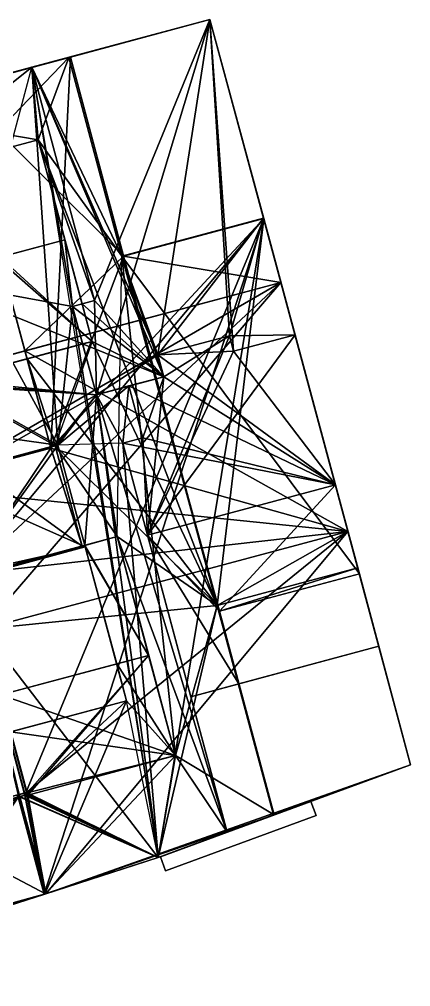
# Model space of a CAD drawing. Header units: metres. Extents: x -3 to 91.7, y -102.4 to -12.1.
# Drawn here: x 79.77 to 91.68, y -41.61 to -12.14 of the extents above; entities that cross this region are included whole.
import ezdxf

# ---------------------------------------------------------------- set-up
doc = ezdxf.new("R2010")
doc.units = ezdxf.units.M

msp = doc.modelspace()

# ---------------------------------------------------------------- linework, layer by layer
at = {"layer": 'Building Shading', "color": 195}
for points in [[(84.22, -38.08, 8.7), (88.8, -36.4, 8.7), (88.64, -35.97, 8.7), (84.06, -37.65, 8.7)], [(84.06, -37.65, 8.7), (88.64, -35.97, 8.7), (88.8, -36.4, 8.7), (84.22, -38.08, 8.7)], [(84.22, -38.08, 7.68), (88.8, -36.4, 7.68), (88.64, -35.97, 7.68), (84.06, -37.65, 7.68)], [(84.06, -37.65, 7.68), (88.64, -35.97, 7.68), (88.8, -36.4, 7.68), (84.22, -38.08, 7.68)]]:
    msp.add_3dface(points, dxfattribs=at)
at = {"layer": 'THERMAL_ZONE_1', "color": 43}
for points in [[(85.57, -12.14, 10.52), (85.57, -12.14, 8.99), (74.25, -15.19, 8.99), (74.25, -15.19, 10.52)], [(87.73, -20.16, 10.52), (87.73, -20.16, 8.99), (85.57, -12.14, 8.99), (85.57, -12.14, 10.52)], [(89.77, -27.74, 10.52), (89.77, -27.74, 8.99), (87.73, -20.16, 8.99), (87.73, -20.16, 10.52)], [(91.68, -34.85, 10.52), (91.68, -34.85, 8.99), (89.77, -27.74, 8.99), (89.77, -27.74, 10.52)], [(83.99, -37.68, 10.52), (83.99, -37.68, 8.99), (91.68, -34.85, 8.99), (91.68, -34.85, 10.52)], [(80.57, -38.78, 10.52), (80.57, -38.78, 8.99), (83.99, -37.68, 8.99), (83.99, -37.68, 10.52)], [(77.02, -39.92, 10.52), (77.02, -39.92, 8.99), (80.57, -38.78, 8.99), (80.57, -38.78, 10.52)]]:
    msp.add_3dface(points, dxfattribs=at)
at = {"layer": 'THERMAL_ZONE_1', "color": 8}
for points in [[(76.4, -23.19, 8.99), (74.25, -15.19, 8.99), (85.57, -12.14, 8.99), (87.73, -20.16, 8.99)], [(67.31, -31.96, 8.99), (65.73, -26.05, 8.99), (87.73, -20.16, 8.99)], [(67.31, -31.96, 8.99), (87.73, -20.16, 8.99), (78.2, -29.04, 8.99)], [(87.73, -20.16, 8.99), (78.64, -30.72, 8.99), (78.2, -29.04, 8.99)], [(87.73, -20.16, 8.99), (89.77, -27.74, 8.99), (78.64, -30.72, 8.99)], [(79.98, -35.69, 8.99), (78.64, -30.72, 8.99), (89.77, -27.74, 8.99)], [(80.57, -38.78, 8.99), (79.98, -35.69, 8.99), (89.77, -27.74, 8.99)], [(80.57, -38.78, 8.99), (89.77, -27.74, 8.99), (91.68, -34.85, 8.99)], [(76.54, -36.61, 8.99), (74.76, -29.96, 8.99), (78.2, -29.04, 8.99), (79.98, -35.69, 8.99)], [(80.57, -38.78, 8.99), (91.68, -34.85, 8.99), (83.99, -37.68, 8.99)], [(79.76, -35.75, 8.99), (80.57, -38.78, 8.99), (77.02, -39.92, 8.99)], [(80.57, -38.78, 8.99), (79.76, -35.75, 8.99), (79.98, -35.69, 8.99)]]:
    msp.add_3dface(points, dxfattribs=at)
at = {"layer": 'THERMAL_ZONE_1', "color": 15}
for points in [[(87.21, -18.21, 10.52), (85.57, -12.14, 10.52), (81.32, -13.29, 10.52), (82.94, -19.35, 10.52)], [(82.94, -19.35, 10.52), (81.32, -13.29, 10.52), (77.79, -14.24, 10.52)], [(82.94, -19.35, 10.52), (77.79, -14.24, 10.52), (79.93, -22.24, 10.52)], [(87.73, -20.16, 10.52), (87.21, -18.21, 10.52), (82.94, -19.35, 10.52)], [(87.73, -20.16, 10.52), (82.94, -19.35, 10.52), (79.93, -22.24, 10.52)], [(79.93, -22.24, 10.52), (79.2, -19.52, 10.52), (75.66, -20.47, 10.52), (76.4, -23.19, 10.52)], [(89.77, -27.74, 10.52), (87.73, -20.16, 10.52), (79.93, -22.24, 10.52)], [(80.72, -25.2, 10.52), (79.93, -22.24, 10.52), (65.73, -26.05, 10.52), (66.52, -29, 10.52)], [(89.77, -27.74, 10.52), (79.93, -22.24, 10.52), (80.72, -25.2, 10.52)], [(89.77, -27.74, 10.52), (80.72, -25.2, 10.52), (76.35, -26.37, 10.52)], [(89.77, -27.74, 10.52), (76.35, -26.37, 10.52), (78.2, -29.04, 10.52)], [(89.77, -27.74, 10.52), (78.2, -29.04, 10.52), (78.64, -30.72, 10.52)], [(85.79, -30, 10.52), (89.77, -27.74, 10.52), (78.64, -30.72, 10.52)], [(85.79, -30, 10.52), (90.07, -28.85, 10.52), (89.77, -27.74, 10.52)], [(91.68, -34.85, 10.52), (90.07, -28.85, 10.52), (85.79, -30, 10.52), (87.5, -36.38, 10.52)], [(79.91, -35.71, 10.52), (78.13, -29.06, 10.52), (74.78, -29.96, 10.52), (76.56, -36.61, 10.52)], [(79.98, -35.69, 10.52), (78.2, -29.04, 10.52), (78.13, -29.06, 10.52), (79.91, -35.71, 10.52)], [(83.99, -37.68, 10.52), (85.79, -30, 10.52), (78.64, -30.72, 10.52)], [(83.99, -37.68, 10.52), (87.5, -36.38, 10.52), (85.79, -30, 10.52)], [(83.99, -37.68, 10.52), (78.64, -30.72, 10.52), (79.98, -35.69, 10.52)], [(70.35, -41.61, 10.52), (80.52, -38.79, 10.52), (79.73, -35.84, 10.52)], [(79.73, -35.84, 10.52), (79.78, -35.82, 10.52), (79.76, -35.75, 10.52)], [(80.57, -38.78, 10.52), (79.78, -35.82, 10.52), (79.73, -35.84, 10.52), (80.52, -38.79, 10.52)], [(83.99, -37.68, 10.52), (79.93, -35.78, 10.52), (79.78, -35.82, 10.52)], [(83.99, -37.68, 10.52), (79.78, -35.82, 10.52), (80.57, -38.78, 10.52)], [(83.99, -37.68, 10.52), (79.98, -35.69, 10.52), (79.91, -35.71, 10.52)], [(83.99, -37.68, 10.52), (79.91, -35.71, 10.52), (79.93, -35.78, 10.52)], [(70.35, -41.61, 10.52), (77.02, -39.92, 10.52), (80.52, -38.79, 10.52)]]:
    msp.add_3dface(points, dxfattribs=at)
at = {"layer": 'THERMAL_ZONE_3', "color": 43}
for points in [[(85.57, -12.14, 15.09), (85.57, -12.14, 13.56), (81.32, -13.29, 13.56), (81.32, -13.29, 15.09)], [(87.21, -18.21, 15.09), (87.21, -18.21, 13.56), (85.57, -12.14, 13.56), (85.57, -12.14, 15.09)], [(81.32, -13.29, 15.09), (81.32, -13.29, 13.56), (77.79, -14.24, 13.56), (77.79, -14.24, 15.09)], [(90.07, -28.85, 15.09), (90.07, -28.85, 13.56), (87.21, -18.21, 13.56), (87.21, -18.21, 15.09)], [(91.68, -34.85, 15.09), (91.68, -34.85, 13.56), (90.07, -28.85, 13.56), (90.07, -28.85, 15.09)], [(87.5, -36.38, 15.09), (87.5, -36.38, 13.56), (91.68, -34.85, 13.56), (91.68, -34.85, 15.09)], [(83.99, -37.68, 15.09), (83.99, -37.68, 13.56), (87.5, -36.38, 13.56), (87.5, -36.38, 15.09)], [(80.52, -38.79, 15.09), (80.52, -38.79, 13.56), (83.99, -37.68, 13.56), (83.99, -37.68, 15.09)], [(77.02, -39.92, 15.09), (77.02, -39.92, 13.56), (80.52, -38.79, 13.56), (80.52, -38.79, 15.09)]]:
    msp.add_3dface(points, dxfattribs=at)
at = {"layer": 'THERMAL_ZONE_3', "color": 8}
for points in [[(82.94, -19.35, 13.56), (81.32, -13.29, 13.56), (85.57, -12.14, 13.56), (87.21, -18.21, 13.56)], [(80.72, -25.2, 13.56), (77.79, -14.24, 13.56), (81.32, -13.29, 13.56)], [(80.72, -25.2, 13.56), (81.32, -13.29, 13.56), (82.94, -19.35, 13.56)], [(87.21, -18.21, 13.56), (79.93, -35.78, 13.56), (78.13, -29.06, 13.56)], [(78.13, -29.06, 13.56), (80.72, -25.2, 13.56), (87.21, -18.21, 13.56)], [(87.21, -18.21, 13.56), (80.52, -38.79, 13.56), (79.93, -35.78, 13.56)], [(87.21, -18.21, 13.56), (83.99, -37.68, 13.56), (80.52, -38.79, 13.56)], [(80.72, -25.2, 13.56), (82.94, -19.35, 13.56), (87.21, -18.21, 13.56)], [(87.21, -18.21, 13.56), (85.79, -30, 13.56), (83.99, -37.68, 13.56)], [(87.21, -18.21, 13.56), (90.07, -28.85, 13.56), (85.79, -30, 13.56)], [(51.65, -32.99, 13.56), (50.13, -27.31, 13.56), (79.2, -19.52, 13.56), (80.72, -25.2, 13.56)], [(78.13, -29.06, 13.56), (76.35, -26.37, 13.56), (80.72, -25.2, 13.56)], [(87.5, -36.38, 13.56), (85.79, -30, 13.56), (90.07, -28.85, 13.56), (91.68, -34.85, 13.56)], [(76.58, -36.68, 13.56), (78.13, -29.06, 13.56), (79.93, -35.78, 13.56)], [(85.79, -30, 13.56), (87.5, -36.38, 13.56), (83.99, -37.68, 13.56)], [(76.58, -36.68, 13.56), (79.93, -35.78, 13.56), (79.73, -35.84, 13.56)], [(79.73, -35.84, 13.56), (80.52, -38.79, 13.56), (77.02, -39.92, 13.56)], [(80.52, -38.79, 13.56), (79.73, -35.84, 13.56), (79.93, -35.78, 13.56)]]:
    msp.add_3dface(points, dxfattribs=at)
at = {"layer": 'THERMAL_ZONE_3', "color": 15}
for points in [[(87.2, -18.2, 15.09), (85.57, -12.14, 15.09), (81.32, -13.29, 15.09), (82.94, -19.34, 15.09)], [(81.27, -13.3, 15.09), (77.79, -14.24, 15.09), (78.35, -16.34, 15.09)], [(81.27, -13.3, 15.09), (78.35, -16.34, 15.09), (80.34, -15.81, 15.09)], [(82.89, -19.36, 15.09), (81.27, -13.3, 15.09), (80.34, -15.81, 15.09)], [(82.94, -19.34, 15.09), (81.32, -13.29, 15.09), (81.27, -13.3, 15.09), (82.89, -19.36, 15.09)], [(81.15, -18.86, 15.09), (80.34, -15.81, 15.09), (78.35, -16.34, 15.09), (79.17, -19.39, 15.09)], [(85.79, -30, 15.09), (82.89, -19.36, 15.09), (80.34, -15.81, 15.09)], [(85.79, -30, 15.09), (80.34, -15.81, 15.09), (81.98, -21.95, 15.09)], [(85.79, -30, 15.09), (87.21, -18.21, 15.09), (82.94, -19.34, 15.09)], [(85.79, -30, 15.09), (90.07, -28.85, 15.09), (87.21, -18.21, 15.09)], [(81.98, -21.95, 15.09), (81.15, -18.86, 15.09), (79.17, -19.39, 15.09)], [(81.98, -21.95, 15.09), (79.17, -19.39, 15.09), (79.2, -19.52, 15.09)], [(85.79, -30, 15.09), (82.94, -19.34, 15.09), (82.89, -19.36, 15.09)], [(80, -22.48, 15.09), (79.2, -19.52, 15.09), (76.59, -20.22, 15.09), (77.39, -23.18, 15.09)], [(81.98, -21.95, 15.09), (79.2, -19.52, 15.09), (80, -22.48, 15.09)], [(85.79, -30, 15.09), (81.98, -21.95, 15.09), (80, -22.48, 15.09)], [(80.71, -25.16, 15.09), (80, -22.48, 15.09), (77.39, -23.18, 15.09), (78.1, -25.86, 15.09)], [(80, -22.48, 15.09), (80.71, -25.16, 15.09), (80.86, -25.12, 15.09)], [(85.79, -30, 15.09), (80, -22.48, 15.09), (80.86, -25.12, 15.09)], [(81.68, -28.19, 15.09), (80.72, -25.2, 15.09), (78.41, -25.82, 15.09)], [(81.68, -28.19, 15.09), (80.86, -25.12, 15.09), (80.71, -25.16, 15.09)], [(81.68, -28.19, 15.09), (80.71, -25.16, 15.09), (80.72, -25.2, 15.09)], [(80.86, -25.12, 15.09), (81.68, -28.19, 15.09), (82.74, -27.9, 15.09)], [(85.79, -30, 15.09), (80.86, -25.12, 15.09), (82.74, -27.9, 15.09)], [(81.68, -28.19, 15.09), (78.41, -25.82, 15.09), (79.22, -28.85, 15.09)], [(83.7, -31.52, 15.09), (82.74, -27.9, 15.09), (78.23, -29.11, 15.09), (79.2, -32.72, 15.09)], [(85.79, -30, 15.09), (82.74, -27.9, 15.09), (84.52, -34.57, 15.09)], [(85.86, -30.17, 15.09), (90.07, -28.85, 15.09), (85.79, -30, 15.09)], [(85.86, -30.17, 15.09), (90.12, -29.03, 15.09), (90.07, -28.85, 15.09)], [(80, -35.7, 15.09), (78.23, -29.11, 15.09), (78.13, -29.06, 15.09)], [(80, -35.7, 15.09), (78.13, -29.06, 15.09), (79.92, -35.72, 15.09)], [(79.76, -35.76, 15.09), (79.92, -35.72, 15.09), (78.13, -29.06, 15.09)], [(91.68, -34.85, 15.09), (90.12, -29.03, 15.09), (85.86, -30.17, 15.09), (87.52, -36.38, 15.09)], [(83.99, -37.68, 15.09), (87.5, -36.38, 15.09), (85.79, -30, 15.09)], [(83.99, -37.68, 15.09), (85.79, -30, 15.09), (84.52, -34.57, 15.09)], [(87.52, -36.38, 15.09), (85.86, -30.17, 15.09), (85.79, -30, 15.09)], [(87.52, -36.38, 15.09), (85.79, -30, 15.09), (87.5, -36.38, 15.09)], [(84.52, -34.57, 15.09), (83.7, -31.52, 15.09), (79.2, -32.72, 15.09)], [(84.52, -34.57, 15.09), (79.2, -32.72, 15.09), (80, -35.7, 15.09)], [(84.52, -34.57, 15.09), (80, -35.7, 15.09), (80.02, -35.78, 15.09)], [(83.99, -37.68, 15.09), (84.52, -34.57, 15.09), (80.02, -35.78, 15.09)], [(70.35, -41.61, 15.09), (80.52, -38.79, 15.09), (79.73, -35.84, 15.09)], [(79.73, -35.84, 15.09), (79.77, -35.83, 15.09), (79.76, -35.76, 15.09)], [(80.56, -38.78, 15.09), (79.77, -35.83, 15.09), (79.73, -35.84, 15.09), (80.52, -38.79, 15.09)], [(83.99, -37.68, 15.09), (79.93, -35.78, 15.09), (79.77, -35.83, 15.09)], [(83.99, -37.68, 15.09), (79.77, -35.83, 15.09), (80.56, -38.78, 15.09)], [(80.02, -35.78, 15.09), (80, -35.7, 15.09), (79.92, -35.72, 15.09)], [(80.02, -35.78, 15.09), (79.92, -35.72, 15.09), (79.93, -35.78, 15.09)], [(83.99, -37.68, 15.09), (80.02, -35.78, 15.09), (79.93, -35.78, 15.09)], [(70.35, -41.61, 15.09), (77.02, -39.92, 15.09), (80.52, -38.79, 15.09)]]:
    msp.add_3dface(points, dxfattribs=at)
at = {"layer": 'THERMAL_ZONE_5', "color": 43}
for points in [[(85.57, -12.14, 19.66), (85.57, -12.14, 18.14), (81.27, -13.3, 18.14), (81.27, -13.3, 19.66)], [(87.2, -18.2, 19.66), (87.2, -18.2, 18.14), (85.57, -12.14, 18.14), (85.57, -12.14, 19.66)], [(81.27, -13.3, 19.66), (81.27, -13.3, 18.14), (75.18, -14.94, 18.14), (75.18, -14.94, 19.66)], [(90.12, -29.03, 19.66), (90.12, -29.03, 18.14), (87.2, -18.2, 18.14), (87.2, -18.2, 19.66)], [(91.68, -34.85, 19.66), (91.68, -34.85, 18.14), (90.12, -29.03, 18.14), (90.12, -29.03, 19.66)], [(87.52, -36.38, 19.66), (87.52, -36.38, 18.14), (91.68, -34.85, 18.14), (91.68, -34.85, 19.66)], [(83.99, -37.68, 19.66), (83.99, -37.68, 18.14), (87.52, -36.38, 18.14), (87.52, -36.38, 19.66)], [(80.56, -38.78, 19.66), (80.56, -38.78, 18.14), (83.99, -37.68, 18.14), (83.99, -37.68, 19.66)], [(77.02, -39.92, 19.66), (77.02, -39.92, 18.14), (80.56, -38.78, 18.14), (80.56, -38.78, 19.66)]]:
    msp.add_3dface(points, dxfattribs=at)
at = {"layer": 'THERMAL_ZONE_5', "color": 8}
for points in [[(82.89, -19.36, 18.14), (81.27, -13.3, 18.14), (85.57, -12.14, 18.14), (87.2, -18.2, 18.14)], [(80.34, -15.81, 18.14), (75.18, -14.94, 18.14), (81.27, -13.3, 18.14)], [(80.34, -15.81, 18.14), (75.74, -17.04, 18.14), (75.18, -14.94, 18.14)], [(76.56, -20.09, 18.14), (75.74, -17.04, 18.14), (80.34, -15.81, 18.14), (81.15, -18.86, 18.14)], [(82.89, -19.36, 18.14), (87.2, -18.2, 18.14), (90.12, -29.03, 18.14)], [(77.39, -23.18, 18.14), (76.56, -20.09, 18.14), (81.15, -18.86, 18.14), (81.98, -21.95, 18.14)], [(82.89, -19.36, 18.14), (84.52, -34.57, 18.14), (82.74, -27.9, 18.14)], [(82.89, -19.36, 18.14), (90.12, -29.03, 18.14), (85.86, -30.17, 18.14)], [(82.89, -19.36, 18.14), (85.86, -30.17, 18.14), (87.52, -36.38, 18.14)], [(82.89, -19.36, 18.14), (87.52, -36.38, 18.14), (84.52, -34.57, 18.14)], [(80.86, -25.12, 18.14), (77.39, -23.18, 18.14), (81.98, -21.95, 18.14)], [(80.86, -25.12, 18.14), (78.1, -25.86, 18.14), (77.39, -23.18, 18.14)], [(79.22, -28.85, 18.14), (78.4, -25.78, 18.14), (80.86, -25.12, 18.14), (81.68, -28.19, 18.14)], [(82.74, -27.9, 18.14), (81.68, -28.19, 18.14), (80.86, -25.12, 18.14)], [(79.2, -32.72, 18.14), (78.23, -29.11, 18.14), (82.74, -27.9, 18.14), (83.7, -31.52, 18.14)], [(78.23, -29.11, 18.14), (80, -35.7, 18.14), (79.76, -35.76, 18.14)], [(87.52, -36.38, 18.14), (85.86, -30.17, 18.14), (90.12, -29.03, 18.14), (91.68, -34.85, 18.14)], [(80, -35.7, 18.14), (79.2, -32.72, 18.14), (83.7, -31.52, 18.14)], [(80.02, -35.78, 18.14), (80, -35.7, 18.14), (83.7, -31.52, 18.14)], [(80.02, -35.78, 18.14), (83.7, -31.52, 18.14), (84.52, -34.57, 18.14)], [(80.56, -38.78, 18.14), (80.02, -35.78, 18.14), (84.52, -34.57, 18.14)], [(87.52, -36.38, 18.14), (80.56, -38.78, 18.14), (84.52, -34.57, 18.14)], [(76.5, -36.64, 18.14), (79.76, -35.76, 18.14), (80.56, -38.78, 18.14)], [(80.56, -38.78, 18.14), (79.76, -35.76, 18.14), (80, -35.7, 18.14)], [(80.56, -38.78, 18.14), (80, -35.7, 18.14), (80.02, -35.78, 18.14)], [(87.52, -36.38, 18.14), (83.99, -37.68, 18.14), (80.56, -38.78, 18.14)], [(76.5, -36.64, 18.14), (80.56, -38.78, 18.14), (77.02, -39.92, 18.14)]]:
    msp.add_3dface(points, dxfattribs=at)
at = {"layer": 'THERMAL_ZONE_5', "color": 15}
for points in [[(87.2, -18.2, 19.66), (85.57, -12.14, 19.66), (81.27, -13.3, 19.66), (82.89, -19.36, 19.66)], [(82.89, -19.36, 19.66), (81.27, -13.3, 19.66), (80.15, -13.6, 19.66)], [(80.15, -13.6, 19.66), (75.35, -14.89, 19.66), (75.91, -16.99, 19.66)], [(80.15, -13.6, 19.66), (75.91, -16.99, 19.66), (80.34, -15.81, 19.66)], [(84.16, -23.03, 19.66), (82.89, -19.36, 19.66), (80.15, -13.6, 19.66)], [(84.16, -23.03, 19.66), (80.15, -13.6, 19.66), (82.05, -20.71, 19.66)], [(82.05, -20.71, 19.66), (80.15, -13.6, 19.66), (80.34, -15.81, 19.66)], [(81.15, -18.86, 19.66), (80.34, -15.81, 19.66), (75.91, -16.99, 19.66), (76.73, -20.04, 19.66)], [(82.05, -20.71, 19.66), (80.34, -15.81, 19.66), (81.68, -20.81, 19.66)], [(83.98, -22.36, 19.66), (87.2, -18.2, 19.66), (82.89, -19.36, 19.66)], [(83.98, -22.36, 19.66), (86.16, -21.78, 19.66), (87.2, -18.2, 19.66)], [(86.16, -21.78, 19.66), (88.16, -21.75, 19.66), (87.2, -18.2, 19.66)], [(81.38, -20.89, 19.66), (81.15, -18.86, 19.66), (76.73, -20.04, 19.66)], [(81.38, -20.89, 19.66), (81.68, -20.81, 19.66), (81.15, -18.86, 19.66)], [(84.16, -23.03, 19.66), (83.98, -22.36, 19.66), (82.89, -19.36, 19.66)], [(81.69, -22.03, 19.66), (81.38, -20.89, 19.66), (76.73, -20.04, 19.66)], [(81.69, -22.03, 19.66), (76.73, -20.04, 19.66), (77.56, -23.13, 19.66)], [(81.98, -21.95, 19.66), (81.68, -20.81, 19.66), (81.38, -20.89, 19.66), (81.69, -22.03, 19.66)], [(84.16, -23.03, 19.66), (82.05, -20.71, 19.66), (81.68, -20.81, 19.66)], [(84.16, -23.03, 19.66), (81.68, -20.81, 19.66), (81.98, -21.95, 19.66)], [(86.29, -22.25, 19.66), (86.16, -21.78, 19.66), (83.98, -22.36, 19.66)], [(86.16, -21.78, 19.66), (86.29, -22.25, 19.66), (88.16, -21.75, 19.66)], [(89.39, -26.32, 19.66), (88.16, -21.75, 19.66), (86.29, -22.25, 19.66)], [(82.11, -23.58, 19.66), (81.69, -22.03, 19.66), (77.56, -23.13, 19.66)], [(84.16, -23.03, 19.66), (81.98, -21.95, 19.66), (81.69, -22.03, 19.66)], [(84.16, -23.03, 19.66), (81.69, -22.03, 19.66), (82.11, -23.58, 19.66)], [(89.39, -26.32, 19.66), (86.29, -22.25, 19.66), (83.98, -22.36, 19.66)], [(89.39, -26.32, 19.66), (83.98, -22.36, 19.66), (84.16, -23.03, 19.66)], [(82.11, -23.58, 19.66), (77.58, -23.22, 19.66), (77.41, -23.27, 19.66)], [(82.11, -23.58, 19.66), (77.41, -23.27, 19.66), (78.1, -25.86, 19.66)], [(82.11, -23.58, 19.66), (77.56, -23.13, 19.66), (77.58, -23.22, 19.66)], [(89.39, -26.32, 19.66), (84.16, -23.03, 19.66), (83.1, -23.31, 19.66)], [(82.92, -25.05, 19.66), (83.1, -23.31, 19.66), (82.11, -23.58, 19.66)], [(82.92, -25.05, 19.66), (83.53, -24.89, 19.66), (83.1, -23.31, 19.66)], [(89.39, -26.32, 19.66), (83.1, -23.31, 19.66), (83.53, -24.89, 19.66)], [(82.11, -23.58, 19.66), (78.1, -25.86, 19.66), (80.86, -25.12, 19.66)], [(82.11, -23.58, 19.66), (80.86, -25.12, 19.66), (80.94, -25.11, 19.66)], [(82.11, -23.58, 19.66), (80.94, -25.11, 19.66), (81.76, -28.17, 19.66)], [(82.11, -23.58, 19.66), (81.76, -28.17, 19.66), (82.74, -27.9, 19.66)], [(86.09, -36.9, 19.66), (82.92, -25.05, 19.66), (82.11, -23.58, 19.66)], [(86.09, -36.9, 19.66), (82.11, -23.58, 19.66), (82.74, -27.9, 19.66)], [(89.39, -26.32, 19.66), (83.53, -24.89, 19.66), (82.92, -25.05, 19.66)], [(81.68, -28.19, 19.66), (80.86, -25.13, 19.66), (78.4, -25.79, 19.66), (79.22, -28.85, 19.66)], [(81.76, -28.17, 19.66), (80.94, -25.11, 19.66), (80.86, -25.13, 19.66), (81.68, -28.19, 19.66)], [(89.39, -26.32, 19.66), (82.92, -25.05, 19.66), (83.67, -27.85, 19.66)], [(85.86, -30.17, 19.66), (89.39, -26.32, 19.66), (83.67, -27.85, 19.66)], [(85.86, -30.17, 19.66), (90.12, -29.03, 19.66), (89.39, -26.32, 19.66)], [(83.7, -31.52, 19.66), (82.74, -27.9, 19.66), (81.76, -28.17, 19.66)], [(86.09, -36.9, 19.66), (82.74, -27.9, 19.66), (84.52, -34.57, 19.66)], [(86.45, -32.38, 19.66), (85.86, -30.17, 19.66), (83.67, -27.85, 19.66)], [(86.45, -32.38, 19.66), (83.67, -27.85, 19.66), (84.99, -32.78, 19.66)], [(81.77, -28.21, 19.66), (81.68, -28.19, 19.66), (78.23, -29.11, 19.66)], [(81.77, -28.21, 19.66), (78.23, -29.11, 19.66), (78.25, -29.16, 19.66)], [(82.73, -31.78, 19.66), (81.77, -28.21, 19.66), (78.25, -29.16, 19.66), (79.2, -32.72, 19.66)], [(81.77, -28.21, 19.66), (81.76, -28.17, 19.66), (81.68, -28.19, 19.66)], [(83.7, -31.52, 19.66), (81.76, -28.17, 19.66), (81.77, -28.21, 19.66)], [(83.7, -31.52, 19.66), (81.77, -28.21, 19.66), (82.73, -31.78, 19.66)], [(90.71, -31.24, 19.66), (90.12, -29.03, 19.66), (85.86, -30.17, 19.66), (86.45, -32.38, 19.66)], [(79.76, -35.76, 19.66), (79.92, -35.72, 19.66), (78.17, -29.18, 19.66)], [(84.52, -34.57, 19.66), (83.7, -31.52, 19.66), (82.73, -31.78, 19.66)], [(91.68, -34.85, 19.66), (90.71, -31.24, 19.66), (86.45, -32.38, 19.66), (87.52, -36.38, 19.66)], [(83.03, -32.9, 19.66), (82.73, -31.78, 19.66), (79.2, -32.72, 19.66), (79.5, -33.85, 19.66)], [(84.52, -34.57, 19.66), (82.73, -31.78, 19.66), (83.03, -32.9, 19.66)], [(87.52, -36.38, 19.66), (86.45, -32.38, 19.66), (84.99, -32.78, 19.66), (86.09, -36.9, 19.66)], [(84.52, -34.57, 19.66), (83.03, -32.9, 19.66), (79.5, -33.85, 19.66)], [(80, -35.7, 19.66), (79.5, -33.85, 19.66), (79.43, -33.87, 19.66), (79.92, -35.72, 19.66)], [(84.52, -34.57, 19.66), (79.5, -33.85, 19.66), (80, -35.7, 19.66)], [(84.52, -34.57, 19.66), (80, -35.7, 19.66), (80.02, -35.78, 19.66)], [(83.99, -37.68, 19.66), (84.52, -34.57, 19.66), (80.02, -35.78, 19.66)], [(83.99, -37.68, 19.66), (86.09, -36.9, 19.66), (84.52, -34.57, 19.66)], [(70.35, -41.61, 19.66), (80.54, -38.79, 19.66), (79.74, -35.84, 19.66)], [(79.74, -35.84, 19.66), (79.77, -35.83, 19.66), (79.76, -35.76, 19.66)], [(83.99, -37.68, 19.66), (79.94, -35.78, 19.66), (79.77, -35.83, 19.66)], [(83.99, -37.68, 19.66), (79.77, -35.83, 19.66), (80.56, -38.78, 19.66)], [(80.02, -35.78, 19.66), (80, -35.7, 19.66), (79.92, -35.72, 19.66)], [(80.02, -35.78, 19.66), (79.92, -35.72, 19.66), (79.94, -35.78, 19.66)], [(83.99, -37.68, 19.66), (80.02, -35.78, 19.66), (79.94, -35.78, 19.66)], [(70.35, -41.61, 19.66), (77.02, -39.92, 19.66), (80.54, -38.79, 19.66)]]:
    msp.add_3dface(points, dxfattribs=at)
at = {"layer": 'THERMAL_ZONE_6', "color": 43}
for points in [[(85.57, -12.14, 24.23), (85.57, -12.14, 22.71), (80.15, -13.6, 22.71), (80.15, -13.6, 24.23)], [(88.16, -21.75, 24.23), (88.16, -21.75, 22.71), (85.57, -12.14, 22.71), (85.57, -12.14, 24.23)], [(80.15, -13.6, 24.23), (80.15, -13.6, 22.71), (75.35, -14.89, 22.71), (75.35, -14.89, 24.23)], [(89.39, -26.32, 24.23), (89.39, -26.32, 22.71), (88.16, -21.75, 22.71), (88.16, -21.75, 24.23)], [(90.71, -31.24, 24.23), (90.71, -31.24, 22.71), (89.39, -26.32, 22.71), (89.39, -26.32, 24.23)], [(91.68, -34.85, 24.23), (91.68, -34.85, 22.71), (90.71, -31.24, 22.71), (90.71, -31.24, 24.23)], [(86.09, -36.9, 24.23), (86.09, -36.9, 22.71), (91.68, -34.85, 22.71), (91.68, -34.85, 24.23)], [(83.99, -37.68, 24.23), (83.99, -37.68, 22.71), (86.09, -36.9, 22.71), (86.09, -36.9, 24.23)], [(80.54, -38.79, 24.23), (80.54, -38.79, 22.71), (83.99, -37.68, 22.71), (83.99, -37.68, 24.23)], [(77.02, -39.92, 24.23), (77.02, -39.92, 22.71), (80.54, -38.79, 22.71), (80.54, -38.79, 24.23)]]:
    msp.add_3dface(points, dxfattribs=at)
at = {"layer": 'THERMAL_ZONE_6', "color": 8}
for points in [[(82.05, -20.71, 22.71), (80.15, -13.6, 22.71), (85.57, -12.14, 22.71)], [(82.11, -23.58, 22.71), (82.05, -20.71, 22.71), (85.57, -12.14, 22.71)], [(82.11, -23.58, 22.71), (85.57, -12.14, 22.71), (83.98, -22.36, 22.71)], [(85.57, -12.14, 22.71), (86.16, -21.78, 22.71), (83.98, -22.36, 22.71)], [(85.57, -12.14, 22.71), (88.16, -21.75, 22.71), (86.29, -22.25, 22.71)], [(85.57, -12.14, 22.71), (86.29, -22.25, 22.71), (86.16, -21.78, 22.71)], [(80.94, -25.11, 22.71), (75.35, -14.89, 22.71), (80.15, -13.6, 22.71)], [(80.15, -13.6, 22.71), (82.05, -20.71, 22.71), (81.38, -20.89, 22.71)], [(80.94, -25.11, 22.71), (80.15, -13.6, 22.71), (81.38, -20.89, 22.71)], [(80.94, -25.11, 22.71), (77.58, -23.22, 22.71), (75.35, -14.89, 22.71)], [(80.94, -25.11, 22.71), (81.38, -20.89, 22.71), (82.11, -23.58, 22.71)], [(82.11, -23.58, 22.71), (81.38, -20.89, 22.71), (82.05, -20.71, 22.71)], [(83.67, -27.85, 22.71), (86.29, -22.25, 22.71), (88.16, -21.75, 22.71)], [(83.67, -27.85, 22.71), (88.16, -21.75, 22.71), (89.39, -26.32, 22.71)], [(83.67, -27.85, 22.71), (84.16, -23.03, 22.71), (86.16, -21.78, 22.71)], [(83.67, -27.85, 22.71), (86.16, -21.78, 22.71), (86.29, -22.25, 22.71)], [(84.16, -23.03, 22.71), (83.98, -22.36, 22.71), (86.16, -21.78, 22.71)], [(83.98, -22.36, 22.71), (84.16, -23.03, 22.71), (82.11, -23.58, 22.71)], [(80.94, -25.11, 22.71), (74.1, -24.16, 22.71), (77.58, -23.22, 22.71)], [(83.53, -24.89, 22.71), (83.1, -23.31, 22.71), (84.16, -23.03, 22.71)], [(83.67, -27.85, 22.71), (83.53, -24.89, 22.71), (84.16, -23.03, 22.71)], [(80.94, -25.11, 22.71), (82.11, -23.58, 22.71), (83.1, -23.31, 22.71)], [(80.94, -25.11, 22.71), (83.1, -23.31, 22.71), (82.92, -25.05, 22.71)], [(83.1, -23.31, 22.71), (83.53, -24.89, 22.71), (82.92, -25.05, 22.71)], [(80.94, -25.11, 22.71), (74.8, -26.75, 22.71), (74.1, -24.16, 22.71)], [(83.67, -27.85, 22.71), (82.92, -25.05, 22.71), (83.53, -24.89, 22.71)], [(78.13, -29.02, 22.71), (77.08, -26.14, 22.71), (80.94, -25.11, 22.71)], [(78.13, -29.02, 22.71), (80.94, -25.11, 22.71), (81.77, -28.21, 22.71)], [(82.92, -25.05, 22.71), (86.09, -36.9, 22.71), (83.99, -37.68, 22.71)], [(84.99, -32.78, 22.71), (83.67, -27.85, 22.71), (89.39, -26.32, 22.71), (90.71, -31.24, 22.71)], [(78.17, -29.18, 22.71), (78.13, -29.02, 22.71), (81.77, -28.21, 22.71)], [(79.43, -33.87, 22.71), (78.17, -29.18, 22.71), (81.77, -28.21, 22.71), (83.03, -32.9, 22.71)], [(76.56, -36.69, 22.71), (78.17, -29.18, 22.71), (79.94, -35.78, 22.71)], [(86.09, -36.9, 22.71), (84.99, -32.78, 22.71), (90.71, -31.24, 22.71), (91.68, -34.85, 22.71)], [(79.94, -35.78, 22.71), (79.43, -33.87, 22.71), (83.03, -32.9, 22.71)], [(80.54, -38.79, 22.71), (79.94, -35.78, 22.71), (83.03, -32.9, 22.71)], [(76.56, -36.69, 22.71), (79.94, -35.78, 22.71), (79.74, -35.84, 22.71)], [(79.74, -35.84, 22.71), (80.54, -38.79, 22.71), (77.02, -39.92, 22.71)], [(80.54, -38.79, 22.71), (79.74, -35.84, 22.71), (79.94, -35.78, 22.71)]]:
    msp.add_3dface(points, dxfattribs=at)
at = {"layer": 'THERMAL_ZONE_6', "color": 15}
for points in [[(83.98, -22.36, 24.23), (85.57, -12.14, 24.23), (80.15, -13.6, 24.23)], [(83.98, -22.36, 24.23), (86.16, -21.78, 24.23), (85.57, -12.14, 24.23)], [(86.16, -21.78, 24.23), (88.16, -21.75, 24.23), (85.57, -12.14, 24.23)], [(80.15, -13.6, 24.23), (75.35, -14.89, 24.23), (77.58, -23.22, 24.23)], [(81.38, -20.89, 24.23), (82.05, -20.71, 24.23), (80.15, -13.6, 24.23)], [(83.99, -37.68, 24.23), (81.38, -20.89, 24.23), (80.15, -13.6, 24.23)], [(84.16, -23.03, 24.23), (83.98, -22.36, 24.23), (80.15, -13.6, 24.23)], [(84.16, -23.03, 24.23), (80.15, -13.6, 24.23), (82.05, -20.71, 24.23)], [(84.16, -23.03, 24.23), (82.05, -20.71, 24.23), (81.38, -20.89, 24.23)], [(83.99, -37.68, 24.23), (82.11, -23.58, 24.23), (81.38, -20.89, 24.23)], [(84.16, -23.03, 24.23), (81.38, -20.89, 24.23), (82.11, -23.58, 24.23)], [(86.29, -22.25, 24.23), (86.16, -21.78, 24.23), (83.98, -22.36, 24.23)], [(86.16, -21.78, 24.23), (86.29, -22.25, 24.23), (88.16, -21.75, 24.23)], [(89.39, -26.32, 24.23), (88.16, -21.75, 24.23), (86.29, -22.25, 24.23)], [(89.39, -26.32, 24.23), (86.29, -22.25, 24.23), (83.98, -22.36, 24.23)], [(89.39, -26.32, 24.23), (83.98, -22.36, 24.23), (84.16, -23.03, 24.23)], [(77.58, -23.22, 24.23), (74.8, -26.75, 24.23), (80.94, -25.11, 24.23)], [(89.39, -26.32, 24.23), (84.16, -23.03, 24.23), (83.1, -23.31, 24.23)], [(82.92, -25.05, 24.23), (83.1, -23.31, 24.23), (82.11, -23.58, 24.23)], [(82.92, -25.05, 24.23), (83.53, -24.89, 24.23), (83.1, -23.31, 24.23)], [(89.39, -26.32, 24.23), (83.1, -23.31, 24.23), (83.53, -24.89, 24.23)], [(83.99, -37.68, 24.23), (82.92, -25.05, 24.23), (82.11, -23.58, 24.23)], [(89.39, -26.32, 24.23), (83.53, -24.89, 24.23), (82.92, -25.05, 24.23)], [(81.77, -28.21, 24.23), (80.94, -25.11, 24.23), (77.08, -26.14, 24.23)], [(83.99, -37.68, 24.23), (86.09, -36.9, 24.23), (82.92, -25.05, 24.23)], [(89.39, -26.32, 24.23), (82.92, -25.05, 24.23), (83.67, -27.85, 24.23)], [(81.77, -28.21, 24.23), (77.08, -26.14, 24.23), (78.13, -29.02, 24.23)], [(90.71, -31.24, 24.23), (89.39, -26.32, 24.23), (83.67, -27.85, 24.23), (84.99, -32.78, 24.23)], [(81.77, -28.21, 24.23), (78.13, -29.02, 24.23), (78.17, -29.18, 24.23)], [(83.03, -32.9, 24.23), (81.77, -28.21, 24.23), (78.17, -29.18, 24.23), (79.43, -33.87, 24.23)], [(79.74, -35.84, 24.23), (79.94, -35.78, 24.23), (78.17, -29.18, 24.23)], [(91.68, -34.85, 24.23), (90.71, -31.24, 24.23), (84.99, -32.78, 24.23), (86.09, -36.9, 24.23)], [(83.03, -32.9, 24.23), (79.43, -33.87, 24.23), (79.94, -35.78, 24.23)], [(83.03, -32.9, 24.23), (79.94, -35.78, 24.23), (80.54, -38.79, 24.23)], [(83.03, -32.9, 24.23), (80.54, -38.79, 24.23), (83.99, -37.68, 24.23)], [(70.35, -41.61, 24.23), (80.54, -38.79, 24.23), (79.74, -35.84, 24.23)], [(79.94, -35.78, 24.23), (79.74, -35.84, 24.23), (80.54, -38.79, 24.23)], [(70.35, -41.61, 24.23), (77.02, -39.92, 24.23), (80.54, -38.79, 24.23)]]:
    msp.add_3dface(points, dxfattribs=at)

doc.saveas('drawing.dxf')
